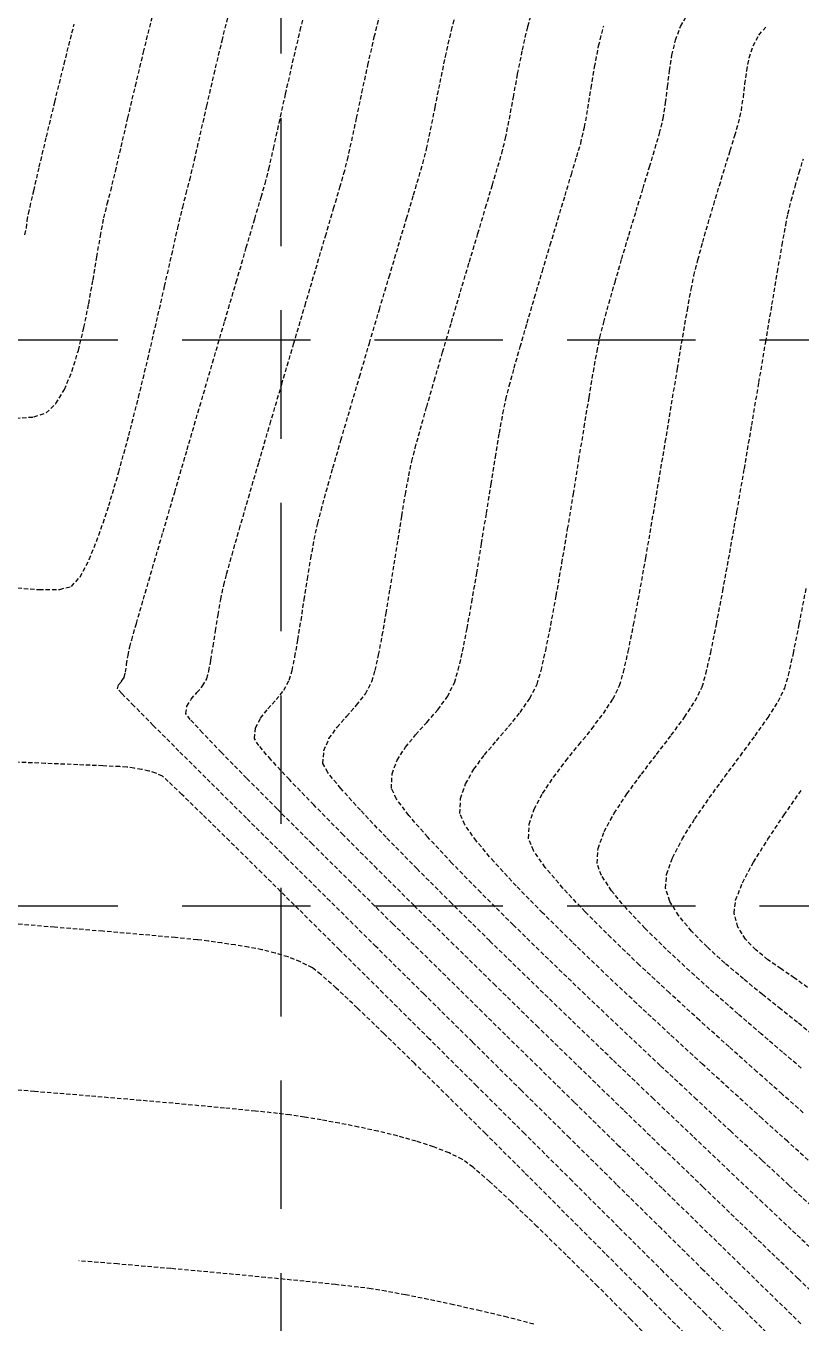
# Model space of a CAD drawing. Header units: inches. Extents: x 7994 to 10114, y 11164 to 12491.
# Drawn here: x 9899.2 to 9944.5, y 11372.9 to 11448.6 of the extents above; entities that cross this region are included whole.
import ezdxf

# ---------------------------------------------------------------- set-up
doc = ezdxf.new("R2010")
doc.units = ezdxf.units.IN
doc.header["$MEASUREMENT"] = 0
doc.linetypes.add('HIDDEN', pattern=[0.375, 0.25, -0.125])
doc.linetypes.add('x4227topo$0$HIDDEN', pattern=[0.375, 0.25, -0.125])
doc.layers.add('CONTOURS', color=43, linetype='x4227topo$0$HIDDEN')
doc.layers.add('GRID', color=254, linetype='HIDDEN')

msp = doc.modelspace()

# ---------------------------------------------------------------- linework, layer by layer
at = {"layer": 'CONTOURS', "color": 43}
for p, q in [((9915.221, 11448.377, 1226), (9915.693, 11450.249, 1226)), ((9910.652, 11447.772, 1227), (9911.142, 11449.739, 1227)), ((9919.548, 11447.997, 1225), (9919.95, 11449.629, 1225)), ((9924.053, 11448.382, 1224), (9924.433, 11449.865, 1224)), ((9928.52, 11448.615, 1223), (9928.885, 11449.91, 1223)), ((9901.423, 11446.414, 1229), (9902.014, 11448.745, 1229)), ((9906.063, 11447.105, 1228), (9906.567, 11449.137, 1228)), ((9937.443, 11448.615, 1221), (9937.865, 11449.352, 1221)), ((9914.775, 11446.489, 1226), (9915.221, 11448.377, 1226)), ((9919.173, 11446.348, 1225), (9919.548, 11447.997, 1225)), ((9923.705, 11446.847, 1224), (9924.053, 11448.382, 1224)), ((9928.202, 11447.237, 1223), (9928.52, 11448.615, 1223)), ((9932.654, 11447.469, 1222), (9932.949, 11448.645, 1222)), ((9937.145, 11447.801, 1221), (9937.443, 11448.615, 1221)), ((9941.678, 11447.47, 1220), (9942.011, 11448.101, 1220)), ((9942.011, 11448.101, 1220), (9942.486, 11448.642, 1220)), ((9910.189, 11445.825, 1227), (9910.652, 11447.772, 1227)), ((9927.922, 11445.835, 1223), (9928.202, 11447.237, 1223)), ((9932.417, 11446.238, 1222), (9932.654, 11447.469, 1222)), ((9936.938, 11446.928, 1221), (9937.145, 11447.801, 1221)), ((9941.453, 11446.769, 1220), (9941.678, 11447.47, 1220)), ((9900.875, 11444.189, 1229), (9901.423, 11446.414, 1229)), ((9905.587, 11445.124, 1228), (9906.063, 11447.105, 1228)), ((9914.362, 11444.659, 1226), (9914.775, 11446.489, 1226)), ((9923.388, 11445.325, 1224), (9923.705, 11446.847, 1224)), ((9936.793, 11446.015, 1221), (9936.938, 11446.928, 1221)), ((9941.306, 11446.019, 1220), (9941.453, 11446.769, 1220)), ((9909.761, 11443.968, 1227), (9910.189, 11445.825, 1227)), ((9918.825, 11444.744, 1225), (9919.173, 11446.348, 1225)), ((9927.671, 11444.469, 1223), (9927.922, 11445.835, 1223)), ((9932.215, 11445.002, 1222), (9932.417, 11446.238, 1222)), ((9936.679, 11445.083, 1221), (9936.793, 11446.015, 1221)), ((9941.201, 11445.242, 1220), (9941.306, 11446.019, 1220)), ((9905.148, 11443.26, 1228), (9905.587, 11445.124, 1228)), ((9923.099, 11443.876, 1224), (9923.388, 11445.325, 1224)), ((9932.027, 11443.813, 1222), (9932.215, 11445.002, 1222)), ((9936.565, 11444.151, 1221), (9936.679, 11445.083, 1221)), ((9941.108, 11444.458, 1220), (9941.201, 11445.242, 1220)), ((9900.387, 11442.156, 1229), (9900.875, 11444.189, 1229)), ((9913.988, 11442.962, 1226), (9914.362, 11444.659, 1226)), ((9918.51, 11443.247, 1225), (9918.825, 11444.744, 1225)), ((9927.438, 11443.199, 1223), (9927.671, 11444.469, 1223)), ((9936.42, 11443.238, 1221), (9936.565, 11444.151, 1221)), ((9940.993, 11443.688, 1220), (9941.108, 11444.458, 1220)), ((9909.375, 11442.272, 1227), (9909.761, 11443.968, 1227)), ((9922.837, 11442.564, 1224), (9923.099, 11443.876, 1224)), ((9931.83, 11442.721, 1222), (9932.027, 11443.813, 1222)), ((9940.823, 11442.952, 1220), (9940.993, 11443.688, 1220)), ((9904.755, 11441.576, 1228), (9905.148, 11443.26, 1228)), ((9913.659, 11441.475, 1226), (9913.988, 11442.962, 1226)), ((9918.227, 11441.919, 1225), (9918.51, 11443.247, 1225)), ((9927.216, 11442.086, 1223), (9927.438, 11443.199, 1223)), ((9931.604, 11441.777, 1222), (9931.83, 11442.721, 1222)), ((9936.213, 11442.365, 1221), (9936.42, 11443.238, 1221)), ((9940.608, 11442.233, 1220), (9940.823, 11442.952, 1220)), ((9899.974, 11440.4, 1229), (9900.387, 11442.156, 1229)), ((9909.04, 11440.805, 1227), (9909.375, 11442.272, 1227)), ((9917.981, 11440.821, 1225), (9918.227, 11441.919, 1225)), ((9922.599, 11441.452, 1224), (9922.837, 11442.564, 1224)), ((9926.994, 11441.189, 1223), (9927.216, 11442.086, 1223)), ((9935.952, 11441.483, 1221), (9936.213, 11442.365, 1221)), ((9940.342, 11441.363, 1220), (9940.608, 11442.233, 1220)), ((9904.418, 11440.138, 1228), (9904.755, 11441.576, 1228)), ((9913.383, 11440.271, 1226), (9913.659, 11441.475, 1226)), ((9922.384, 11440.602, 1224), (9922.599, 11441.452, 1224)), ((9926.768, 11440.426, 1223), (9926.994, 11441.189, 1223)), ((9931.372, 11440.995, 1222), (9931.604, 11441.777, 1222)), ((9935.625, 11440.397, 1221), (9935.952, 11441.483, 1221)), ((9940.039, 11440.378, 1220), (9940.342, 11441.363, 1220)), ((9899.65, 11439.009, 1229), (9899.974, 11440.4, 1229)), ((9908.764, 11439.637, 1227), (9909.04, 11440.805, 1227)), ((9917.774, 11440.014, 1225), (9917.981, 11440.821, 1225)), ((9922.165, 11439.859, 1224), (9922.384, 11440.602, 1224)), ((9926.449, 11439.353, 1223), (9926.768, 11440.426, 1223)), ((9931.063, 11439.96, 1222), (9931.372, 11440.995, 1222)), ((9935.249, 11439.157, 1221), (9935.625, 11440.397, 1221)), ((9939.712, 11439.313, 1220), (9940.039, 11440.378, 1220)), ((9944.369, 11440.066, 1219), (9944.614, 11440.878, 1219)), ((9904.145, 11439.008, 1228), (9904.418, 11440.138, 1228)), ((9908.555, 11438.839, 1227), (9908.764, 11439.637, 1227)), ((9913.165, 11439.426, 1226), (9913.383, 11440.271, 1226)), ((9917.54, 11439.216, 1225), (9917.774, 11440.014, 1225)), ((9921.841, 11438.768, 1224), (9922.165, 11439.859, 1224)), ((9930.691, 11438.725, 1222), (9931.063, 11439.96, 1222)), ((9944.131, 11439.245, 1219), (9944.369, 11440.066, 1219)), ((9899.432, 11438.068, 1229), (9899.65, 11439.009, 1229)), ((9903.945, 11438.251, 1228), (9904.145, 11439.008, 1228)), ((9908.351, 11438.051, 1227), (9908.555, 11438.839, 1227)), ((9912.935, 11438.643, 1226), (9913.165, 11439.426, 1226)), ((9917.172, 11437.971, 1225), (9917.54, 11439.216, 1225)), ((9926.052, 11438.028, 1223), (9926.449, 11439.353, 1223)), ((9934.842, 11437.814, 1221), (9935.249, 11439.157, 1221)), ((9939.377, 11438.205, 1220), (9939.712, 11439.313, 1220)), ((9943.91, 11438.436, 1219), (9944.131, 11439.245, 1219)), ((9899.335, 11437.663, 1229), (9899.432, 11438.068, 1229)), ((9903.744, 11437.421, 1228), (9903.945, 11438.251, 1228)), ((9908.066, 11436.836, 1227), (9908.351, 11438.051, 1227)), ((9912.562, 11437.369, 1226), (9912.935, 11438.643, 1226)), ((9921.429, 11437.385, 1224), (9921.841, 11438.768, 1224)), ((9930.274, 11437.338, 1222), (9930.691, 11438.725, 1222)), ((9939.046, 11437.089, 1220), (9939.377, 11438.205, 1220)), ((9943.717, 11437.665, 1219), (9943.91, 11438.436, 1219)), ((9899.267, 11437.257, 1229), (9899.335, 11437.663, 1229)), ((9903.544, 11436.366, 1228), (9903.744, 11437.421, 1228)), ((9912.068, 11435.684, 1226), (9912.562, 11437.369, 1226)), ((9916.694, 11436.354, 1225), (9917.172, 11437.971, 1225)), ((9920.947, 11435.77, 1224), (9921.429, 11437.385, 1224)), ((9925.597, 11436.506, 1223), (9926.052, 11438.028, 1223)), ((9929.828, 11435.849, 1222), (9930.274, 11437.338, 1222)), ((9934.422, 11436.419, 1221), (9934.842, 11437.814, 1221)), ((9943.583, 11436.998, 1219), (9943.717, 11437.665, 1219)), ((9899.131, 11436.443, 1229), (9899.227, 11436.829, 1229)), ((9899.227, 11436.829, 1229), (9899.267, 11437.257, 1229)), ((9907.711, 11435.267, 1227), (9908.066, 11436.836, 1227)), ((9938.734, 11436.001, 1220), (9939.046, 11437.089, 1220)), ((9943.375, 11435.841, 1219), (9943.583, 11436.998, 1219)), ((9903.336, 11435.142, 1228), (9903.544, 11436.366, 1228)), ((9916.129, 11434.443, 1225), (9916.694, 11436.354, 1225)), ((9920.414, 11433.979, 1224), (9920.947, 11435.77, 1224)), ((9925.1, 11434.844, 1223), (9925.597, 11436.506, 1223)), ((9929.368, 11434.31, 1222), (9929.828, 11435.849, 1222)), ((9934.005, 11435.022, 1221), (9934.422, 11436.419, 1221)), ((9938.454, 11434.975, 1220), (9938.734, 11436.001, 1220)), ((9943.105, 11434.268, 1219), (9943.375, 11435.841, 1219)), ((9903.111, 11433.804, 1228), (9903.336, 11435.142, 1228)), ((9907.293, 11433.418, 1227), (9907.711, 11435.267, 1227)), ((9911.477, 11433.668, 1226), (9912.068, 11435.684, 1226)), ((9933.61, 11433.674, 1221), (9934.005, 11435.022, 1221)), ((9915.5, 11432.314, 1225), (9916.129, 11434.443, 1225)), ((9924.579, 11433.096, 1223), (9925.1, 11434.844, 1223)), ((9928.911, 11432.771, 1222), (9929.368, 11434.31, 1222)), ((9938.222, 11434.049, 1220), (9938.454, 11434.975, 1220)), ((9942.782, 11432.354, 1219), (9943.105, 11434.268, 1219)), ((9902.862, 11432.411, 1228), (9903.111, 11433.804, 1228)), ((9910.812, 11431.4, 1226), (9911.477, 11433.668, 1226)), ((9919.846, 11432.072, 1224), (9920.414, 11433.979, 1224)), ((9933.254, 11432.426, 1221), (9933.61, 11433.674, 1221)), ((9938.059, 11433.256, 1220), (9938.222, 11434.049, 1220)), ((9906.824, 11431.363, 1227), (9907.293, 11433.418, 1227)), ((9924.052, 11431.321, 1223), (9924.579, 11433.096, 1223)), ((9928.472, 11431.28, 1222), (9928.911, 11432.771, 1222)), ((9937.838, 11432.037, 1220), (9938.059, 11433.256, 1220)), ((9902.579, 11431.017, 1228), (9902.862, 11432.411, 1228)), ((9914.83, 11430.043, 1225), (9915.5, 11432.314, 1225)), ((9919.263, 11430.107, 1224), (9919.846, 11432.072, 1224)), ((9932.954, 11431.329, 1221), (9933.254, 11432.426, 1221)), ((9937.567, 11430.462, 1220), (9937.838, 11432.037, 1220)), ((9942.416, 11430.172, 1219), (9942.782, 11432.354, 1219)), ((9906.313, 11429.178, 1227), (9906.824, 11431.363, 1227)), ((9910.097, 11428.959, 1226), (9910.812, 11431.4, 1226)), ((9923.536, 11429.572, 1223), (9924.052, 11431.321, 1223)), ((9928.069, 11429.889, 1222), (9928.472, 11431.28, 1222)), ((9932.728, 11430.433, 1221), (9932.954, 11431.329, 1221)), ((9902.255, 11429.68, 1228), (9902.579, 11431.017, 1228)), ((9914.141, 11427.708, 1225), (9914.83, 11430.043, 1225)), ((9918.682, 11428.14, 1224), (9919.263, 11430.107, 1224)), ((9927.718, 11428.649, 1222), (9928.069, 11429.889, 1222)), ((9932.561, 11429.623, 1221), (9932.728, 11430.433, 1221)), ((9937.257, 11428.604, 1220), (9937.567, 11430.462, 1220)), ((9942.018, 11427.798, 1219), (9942.416, 11430.172, 1219)), ((9901.881, 11428.456, 1228), (9902.255, 11429.68, 1228)), ((9905.769, 11426.936, 1227), (9906.313, 11429.178, 1227)), ((9909.355, 11426.426, 1226), (9910.097, 11428.959, 1226)), ((9923.049, 11427.907, 1223), (9923.536, 11429.572, 1223)), ((9932.347, 11428.435, 1221), (9932.561, 11429.623, 1221)), ((9901.448, 11427.401, 1228), (9901.881, 11428.456, 1228)), ((9927.434, 11427.608, 1222), (9927.718, 11428.649, 1222)), ((9932.095, 11426.939, 1221), (9932.347, 11428.435, 1221)), ((9936.914, 11426.534, 1220), (9937.257, 11428.604, 1220)), ((9913.458, 11425.384, 1225), (9914.141, 11427.708, 1225)), ((9918.122, 11426.232, 1224), (9918.682, 11428.14, 1224)), ((9922.608, 11426.381, 1223), (9923.049, 11427.907, 1223)), ((9927.233, 11426.817, 1222), (9927.434, 11427.608, 1222)), ((9941.599, 11425.305, 1219), (9942.018, 11427.798, 1219)), ((9900.948, 11426.572, 1228), (9901.448, 11427.401, 1228)), ((9905.201, 11424.711, 1227), (9905.769, 11426.936, 1227)), ((9927.061, 11425.989, 1222), (9927.233, 11426.817, 1222)), ((9931.811, 11425.205, 1221), (9932.095, 11426.939, 1221)), ((9899.659, 11425.792, 1228), (9900.373, 11426.025, 1228)), ((9900.373, 11426.025, 1228), (9900.948, 11426.572, 1228)), ((9908.609, 11423.879, 1226), (9909.355, 11426.426, 1226)), ((9917.598, 11424.439, 1224), (9918.122, 11426.232, 1224)), ((9922.231, 11425.051, 1223), (9922.608, 11426.381, 1223)), ((9926.856, 11424.846, 1222), (9927.061, 11425.989, 1222)), ((9936.55, 11424.322, 1220), (9936.914, 11426.534, 1220)), ((9898.6, 11425.729, 1228), (9899.659, 11425.792, 1228)), ((9912.802, 11423.148, 1225), (9913.458, 11425.384, 1225)), ((9931.503, 11423.299, 1221), (9931.811, 11425.205, 1221)), ((9941.168, 11422.769, 1219), (9941.599, 11425.305, 1219)), ((9904.62, 11422.578, 1227), (9905.201, 11424.711, 1227)), ((9917.131, 11422.819, 1224), (9917.598, 11424.439, 1224)), ((9921.935, 11423.972, 1223), (9922.231, 11425.051, 1223)), ((9926.624, 11423.451, 1222), (9926.856, 11424.846, 1222)), ((9907.883, 11421.398, 1226), (9908.609, 11423.879, 1226)), ((9921.739, 11423.201, 1223), (9921.935, 11423.972, 1223)), ((9936.171, 11422.041, 1220), (9936.55, 11424.322, 1220)), ((9912.198, 11421.077, 1225), (9912.802, 11423.148, 1225)), ((9921.561, 11422.356, 1223), (9921.739, 11423.201, 1223)), ((9926.369, 11421.871, 1222), (9926.624, 11423.451, 1222)), ((9931.178, 11421.292, 1221), (9931.503, 11423.299, 1221)), ((9904.036, 11420.611, 1227), (9904.62, 11422.578, 1227)), ((9916.738, 11421.432, 1224), (9917.131, 11422.819, 1224)), ((9921.365, 11421.274, 1223), (9921.561, 11422.356, 1223)), ((9940.736, 11420.263, 1219), (9941.168, 11422.769, 1219)), ((9907.201, 11419.063, 1226), (9907.883, 11421.398, 1226)), ((9916.436, 11420.334, 1224), (9916.738, 11421.432, 1224)), ((9926.098, 11420.168, 1222), (9926.369, 11421.871, 1222)), ((9935.788, 11419.761, 1220), (9936.171, 11422.041, 1220)), ((9911.667, 11419.247, 1225), (9912.198, 11421.077, 1225)), ((9921.153, 11420.013, 1223), (9921.365, 11421.274, 1223)), ((9930.844, 11419.253, 1221), (9931.178, 11421.292, 1221)), ((9903.457, 11418.884, 1227), (9904.036, 11420.611, 1227)), ((9916.244, 11419.585, 1224), (9916.436, 11420.334, 1224)), ((9920.932, 11418.63, 1223), (9921.153, 11420.013, 1223)), ((9925.817, 11418.409, 1222), (9926.098, 11420.168, 1222)), ((9940.314, 11417.861, 1219), (9940.736, 11420.263, 1219)), ((9911.233, 11417.734, 1225), (9911.667, 11419.247, 1225)), ((9916.041, 11418.628, 1224), (9916.244, 11419.585, 1224)), ((9930.508, 11417.249, 1221), (9930.844, 11419.253, 1221)), ((9935.408, 11417.554, 1220), (9935.788, 11419.761, 1220)), ((9902.893, 11417.472, 1227), (9903.457, 11418.884, 1227)), ((9906.585, 11416.953, 1226), (9907.201, 11419.063, 1226)), ((9915.841, 11417.525, 1224), (9916.041, 11418.628, 1224)), ((9920.703, 11417.183, 1223), (9920.932, 11418.63, 1223)), ((9925.531, 11416.657, 1222), (9925.817, 11418.409, 1222)), ((9910.92, 11416.616, 1225), (9911.233, 11417.734, 1225)), ((9939.911, 11415.639, 1219), (9940.314, 11417.861, 1219)), ((9902.354, 11416.449, 1227), (9902.893, 11417.472, 1227)), ((9906.059, 11415.147, 1226), (9906.585, 11416.953, 1226)), ((9915.644, 11416.332, 1224), (9915.841, 11417.525, 1224)), ((9920.471, 11415.727, 1223), (9920.703, 11417.183, 1223)), ((9930.177, 11415.351, 1221), (9930.508, 11417.249, 1221)), ((9935.041, 11415.491, 1220), (9935.408, 11417.554, 1220)), ((9901.85, 11415.888, 1227), (9902.354, 11416.449, 1227)), ((9910.75, 11415.969, 1225), (9910.92, 11416.616, 1225)), ((9915.452, 11415.105, 1224), (9915.644, 11416.332, 1224)), ((9925.246, 11414.976, 1222), (9925.531, 11416.657, 1222)), ((9898.32, 11415.833, 1227), (9899.969, 11415.709, 1227)), ((9899.969, 11415.709, 1227), (9901.169, 11415.721, 1227)), ((9901.169, 11415.721, 1227), (9901.85, 11415.888, 1227)), ((9910.575, 11415.137, 1225), (9910.75, 11415.969, 1225)), ((9920.241, 11414.322, 1223), (9920.471, 11415.727, 1223)), ((9929.859, 11413.626, 1221), (9930.177, 11415.351, 1221)), ((9934.696, 11413.643, 1220), (9935.041, 11415.491, 1220)), ((9939.538, 11413.67, 1219), (9939.911, 11415.639, 1219)), ((9944.379, 11413.685, 1218), (9944.777, 11415.762, 1218)), ((9905.646, 11413.726, 1226), (9906.059, 11415.147, 1226)), ((9910.415, 11414.226, 1225), (9910.575, 11415.137, 1225)), ((9915.265, 11413.9, 1224), (9915.452, 11415.105, 1224)), ((9924.968, 11413.432, 1222), (9925.246, 11414.976, 1222)), ((9910.268, 11413.293, 1225), (9910.415, 11414.226, 1225)), ((9915.083, 11412.773, 1224), (9915.265, 11413.9, 1224)), ((9920.015, 11413.024, 1223), (9920.241, 11414.322, 1223)), ((9905.371, 11412.768, 1226), (9905.646, 11413.726, 1226)), ((9910.13, 11412.396, 1225), (9910.268, 11413.293, 1225)), ((9924.702, 11412.089, 1222), (9924.968, 11413.432, 1222)), ((9929.56, 11412.145, 1221), (9929.859, 11413.626, 1221)), ((9934.381, 11412.083, 1220), (9934.696, 11413.643, 1220)), ((9939.205, 11412.029, 1219), (9939.538, 11413.67, 1219)), ((9944.03, 11411.972, 1218), (9944.379, 11413.685, 1218)), ((9905.159, 11411.863, 1226), (9905.255, 11412.353, 1226)), ((9905.255, 11412.353, 1226), (9905.371, 11412.768, 1226)), ((9910.001, 11411.593, 1225), (9910.13, 11412.396, 1225)), ((9914.908, 11411.78, 1224), (9915.083, 11412.773, 1224)), ((9919.798, 11411.889, 1223), (9920.015, 11413.024, 1223)), ((9905.076, 11411.337, 1226), (9905.159, 11411.863, 1226)), ((9909.877, 11410.942, 1225), (9910.001, 11411.593, 1225)), ((9914.741, 11410.978, 1224), (9914.908, 11411.78, 1224)), ((9919.593, 11410.977, 1223), (9919.798, 11411.889, 1223)), ((9924.454, 11411.011, 1222), (9924.702, 11412.089, 1222)), ((9929.29, 11410.975, 1221), (9929.56, 11412.145, 1221)), ((9934.106, 11410.88, 1220), (9934.381, 11412.083, 1220)), ((9938.923, 11410.79, 1219), (9939.205, 11412.029, 1219)), ((9943.742, 11410.701, 1218), (9944.03, 11411.972, 1218)), ((9904.933, 11410.579, 1226), (9905.002, 11410.876, 1226)), ((9905.002, 11410.876, 1226), (9905.076, 11411.337, 1226)), ((9909.757, 11410.501, 1225), (9909.877, 11410.942, 1225)), ((9914.582, 11410.422, 1224), (9914.741, 11410.978, 1224)), ((9919.406, 11410.343, 1223), (9919.593, 11410.977, 1223)), ((9924.23, 11410.264, 1222), (9924.454, 11411.011, 1222)), ((9929.054, 11410.185, 1221), (9929.29, 11410.975, 1221)), ((9933.878, 11410.106, 1220), (9934.106, 11410.88, 1220)), ((9938.702, 11410.027, 1219), (9938.923, 11410.79, 1219)), ((9904.539, 11409.918, 1226), (9904.607, 11410.149, 1226)), ((9904.607, 11410.149, 1226), (9904.784, 11410.358, 1226)), ((9904.784, 11410.358, 1226), (9904.933, 11410.579, 1226)), ((9909.181, 11409.688, 1225), (9909.515, 11410.079, 1225)), ((9909.515, 11410.079, 1225), (9909.757, 11410.501, 1225)), ((9914.258, 11409.828, 1224), (9914.582, 11410.422, 1224)), ((9919.03, 11409.625, 1223), (9919.406, 11410.343, 1223)), ((9923.818, 11409.452, 1222), (9924.23, 11410.264, 1222)), ((9928.642, 11409.355, 1221), (9929.054, 11410.185, 1221)), ((9933.493, 11409.321, 1220), (9933.878, 11410.106, 1220)), ((9938.294, 11409.203, 1219), (9938.702, 11410.027, 1219)), ((9943.526, 11409.948, 1218), (9943.742, 11410.701, 1218)), ((9904.79, 11409.642, 1226), (9904.539, 11409.918, 1226)), ((9905.502, 11408.913, 1226), (9904.79, 11409.642, 1226)), ((9908.603, 11408.903, 1225), (9908.847, 11409.304, 1225)), ((9908.847, 11409.304, 1225), (9909.181, 11409.688, 1225)), ((9913.326, 11408.74, 1224), (9913.81, 11409.276, 1224)), ((9913.81, 11409.276, 1224), (9914.258, 11409.828, 1224)), ((9918.513, 11408.952, 1223), (9919.03, 11409.625, 1223)), ((9923.258, 11408.686, 1222), (9923.818, 11409.452, 1222)), ((9928.07, 11408.529, 1221), (9928.642, 11409.355, 1221)), ((9932.933, 11408.472, 1220), (9933.493, 11409.321, 1220)), ((9943.146, 11409.173, 1218), (9943.526, 11409.948, 1218)), ((9906.632, 11407.775, 1226), (9905.502, 11408.913, 1226)), ((9908.542, 11408.46, 1225), (9908.603, 11408.903, 1225)), ((9912.895, 11408.198, 1224), (9913.326, 11408.74, 1224)), ((9917.933, 11408.304, 1223), (9918.513, 11408.952, 1223)), ((9922.617, 11407.95, 1222), (9923.258, 11408.686, 1222)), ((9927.397, 11407.704, 1221), (9928.07, 11408.529, 1221)), ((9937.672, 11408.25, 1219), (9938.294, 11409.203, 1219)), ((9942.551, 11408.232, 1218), (9943.146, 11409.173, 1218)), ((9908.134, 11406.274, 1226), (9906.632, 11407.775, 1226)), ((9908.797, 11408.118, 1225), (9908.542, 11408.46, 1225)), ((9909.504, 11407.346, 1225), (9908.797, 11408.118, 1225)), ((9912.605, 11407.627, 1224), (9912.895, 11408.198, 1224)), ((9917.368, 11407.66, 1223), (9917.933, 11408.304, 1223)), ((9921.962, 11407.226, 1222), (9922.617, 11407.95, 1222)), ((9932.253, 11407.575, 1220), (9932.933, 11408.472, 1220)), ((9936.899, 11407.198, 1219), (9937.672, 11408.25, 1219)), ((9941.796, 11407.163, 1218), (9942.551, 11408.232, 1218)), ((9910.615, 11406.189, 1225), (9909.504, 11407.346, 1225)), ((9912.545, 11407.003, 1224), (9912.605, 11407.627, 1224)), ((9912.804, 11406.59, 1224), (9912.545, 11407.003, 1224)), ((9916.598, 11406.301, 1223), (9916.897, 11406.999, 1223)), ((9916.897, 11406.999, 1223), (9917.368, 11407.66, 1223)), ((9921.36, 11406.495, 1222), (9921.962, 11407.226, 1222)), ((9926.682, 11406.878, 1221), (9927.397, 11407.704, 1221)), ((9931.504, 11406.645, 1220), (9932.253, 11407.575, 1220)), ((9936.039, 11406.08, 1219), (9936.899, 11407.198, 1219)), ((9940.935, 11406, 1218), (9941.796, 11407.163, 1218)), ((9909.962, 11404.452, 1226), (9908.134, 11406.274, 1226)), ((9913.499, 11405.777, 1224), (9912.804, 11406.59, 1224)), ((9916.548, 11405.545, 1223), (9916.598, 11406.301, 1223)), ((9920.88, 11405.74, 1222), (9921.36, 11406.495, 1222)), ((9925.984, 11406.047, 1221), (9926.682, 11406.878, 1221)), ((9930.74, 11405.695, 1220), (9931.504, 11406.645, 1220)), ((9900.323, 11405.552, 1227), (9898.071, 11405.645, 1227)), ((9902.219, 11405.473, 1227), (9900.323, 11405.552, 1227)), ((9903.691, 11405.409, 1227), (9902.219, 11405.473, 1227)), ((9912.086, 11404.69, 1225), (9910.615, 11406.189, 1225)), ((9914.583, 11404.608, 1224), (9913.499, 11405.777, 1224)), ((9916.835, 11405.02, 1223), (9916.548, 11405.545, 1223)), ((9920.587, 11404.943, 1222), (9920.88, 11405.74, 1222)), ((9925.363, 11405.21, 1221), (9925.984, 11406.047, 1221)), ((9930.015, 11404.741, 1220), (9930.74, 11405.695, 1220)), ((9935.154, 11404.927, 1219), (9936.039, 11406.08, 1219)), ((9940.025, 11404.779, 1218), (9940.935, 11406, 1218)), ((9904.671, 11405.362, 1227), (9903.691, 11405.409, 1227)), ((9905.092, 11405.334, 1227), (9904.671, 11405.362, 1227)), ((9905.52, 11405.271, 1227), (9905.092, 11405.334, 1227)), ((9905.951, 11405.201, 1227), (9905.52, 11405.271, 1227)), ((9906.375, 11405.108, 1227), (9905.951, 11405.201, 1227)), ((9906.785, 11404.979, 1227), (9906.375, 11405.108, 1227)), ((9907.173, 11404.797, 1227), (9906.785, 11404.979, 1227)), ((9907.507, 11404.499, 1227), (9907.173, 11404.797, 1227)), ((9917.584, 11404.093, 1223), (9916.835, 11405.02, 1223)), ((9920.55, 11404.088, 1222), (9920.587, 11404.943, 1222)), ((9924.878, 11404.363, 1221), (9925.363, 11405.21, 1221)), ((9929.381, 11403.797, 1220), (9930.015, 11404.741, 1220)), ((9934.307, 11403.769, 1219), (9935.154, 11404.927, 1219)), ((9939.118, 11403.537, 1218), (9940.025, 11404.779, 1218)), ((9908.302, 11403.739, 1227), (9907.507, 11404.499, 1227)), ((9912.073, 11402.354, 1226), (9909.962, 11404.452, 1226)), ((9913.869, 11402.895, 1225), (9912.086, 11404.69, 1225)), ((9916.01, 11403.126, 1224), (9914.583, 11404.608, 1224)), ((9918.737, 11402.814, 1223), (9917.584, 11404.093, 1223)), ((9920.839, 11403.477, 1222), (9920.55, 11404.088, 1222)), ((9924.588, 11403.504, 1221), (9924.878, 11404.363, 1221)), ((9943.493, 11402.54, 1217), (9944.508, 11403.992, 1217)), ((9909.51, 11402.564, 1227), (9908.302, 11403.739, 1227)), ((9921.56, 11402.516, 1222), (9920.839, 11403.477, 1222)), ((9924.553, 11402.63, 1221), (9924.588, 11403.504, 1221)), ((9928.891, 11402.878, 1220), (9929.381, 11403.797, 1220)), ((9933.561, 11402.637, 1219), (9934.307, 11403.769, 1219)), ((9938.27, 11402.309, 1218), (9939.118, 11403.537, 1218)), ((9911.082, 11401.021, 1227), (9909.51, 11402.564, 1227)), ((9915.919, 11400.848, 1225), (9913.869, 11402.895, 1225)), ((9917.731, 11401.376, 1224), (9916.01, 11403.126, 1224)), ((9920.24, 11401.234, 1223), (9918.737, 11402.814, 1223)), ((9922.658, 11401.252, 1222), (9921.56, 11402.516, 1222)), ((9924.833, 11401.972, 1221), (9924.553, 11402.63, 1221)), ((9928.598, 11401.998, 1220), (9928.891, 11402.878, 1220)), ((9932.979, 11401.564, 1219), (9933.561, 11402.637, 1219)), ((9942.539, 11401.119, 1217), (9943.493, 11402.54, 1217)), ((9914.42, 11400.025, 1226), (9912.073, 11402.354, 1226)), ((9925.509, 11401.018, 1221), (9924.833, 11401.972, 1221)), ((9928.556, 11401.172, 1220), (9928.598, 11401.998, 1220)), ((9937.536, 11401.131, 1218), (9938.27, 11402.309, 1218)), ((9912.972, 11399.158, 1227), (9911.082, 11401.021, 1227)), ((9919.701, 11399.402, 1224), (9917.731, 11401.376, 1224)), ((9922.036, 11399.403, 1223), (9920.24, 11401.234, 1223)), ((9924.079, 11399.732, 1222), (9922.658, 11401.252, 1222)), ((9926.529, 11399.813, 1221), (9925.509, 11401.018, 1221)), ((9928.848, 11400.456, 1220), (9928.556, 11401.172, 1220)), ((9932.624, 11400.579, 1219), (9932.979, 11401.564, 1219)), ((9936.97, 11400.04, 1218), (9937.536, 11401.131, 1218)), ((9941.707, 11399.782, 1217), (9942.539, 11401.119, 1217)), ((9918.188, 11398.594, 1225), (9915.919, 11400.848, 1225)), ((9929.538, 11399.472, 1220), (9928.848, 11400.456, 1220)), ((9932.559, 11399.715, 1219), (9932.624, 11400.579, 1219)), ((9916.959, 11397.509, 1226), (9914.42, 11400.025, 1226)), ((9921.872, 11397.247, 1224), (9919.701, 11399.402, 1224)), ((9924.07, 11397.371, 1223), (9922.036, 11399.403, 1223)), ((9925.766, 11398.004, 1222), (9924.079, 11399.732, 1222)), ((9927.837, 11398.399, 1221), (9926.529, 11399.813, 1221)), ((9930.563, 11398.266, 1220), (9929.538, 11399.472, 1220)), ((9932.819, 11399.002, 1219), (9932.559, 11399.715, 1219)), ((9936.627, 11399.07, 1218), (9936.97, 11400.04, 1218)), ((9941.06, 11398.581, 1217), (9941.707, 11399.782, 1217)), ((9915.132, 11397.023, 1227), (9912.972, 11399.158, 1227)), ((9933.41, 11398.108, 1219), (9932.819, 11399.002, 1219)), ((9936.562, 11398.257, 1218), (9936.627, 11399.07, 1218)), ((9920.632, 11396.176, 1225), (9918.188, 11398.594, 1225)), ((9927.664, 11396.116, 1222), (9925.766, 11398.004, 1222)), ((9929.38, 11396.821, 1221), (9927.837, 11398.399, 1221)), ((9931.862, 11396.885, 1220), (9930.563, 11398.266, 1220)), ((9934.274, 11397.068, 1219), (9933.41, 11398.108, 1219)), ((9936.809, 11397.492, 1218), (9936.562, 11398.257, 1218)), ((9940.659, 11397.57, 1217), (9941.06, 11398.581, 1217)), ((9919.645, 11394.849, 1226), (9916.959, 11397.509, 1226)), ((9924.197, 11394.956, 1224), (9921.872, 11397.247, 1224)), ((9926.287, 11395.188, 1223), (9924.07, 11397.371, 1223)), ((9937.331, 11396.651, 1218), (9936.809, 11397.492, 1218)), ((9940.565, 11396.8, 1217), (9940.659, 11397.57, 1217)), ((9917.515, 11394.663, 1227), (9915.132, 11397.023, 1227)), ((9931.104, 11395.121, 1221), (9929.38, 11396.821, 1221)), ((9933.371, 11395.376, 1220), (9931.862, 11396.885, 1220)), ((9935.359, 11395.917, 1219), (9934.274, 11397.068, 1219)), ((9938.076, 11395.756, 1218), (9937.331, 11396.651, 1218)), ((9940.795, 11395.991, 1217), (9940.565, 11396.8, 1217)), ((9900.859, 11395.982, 1228), (9897.67, 11396.241, 1228)), ((9903.677, 11395.747, 1228), (9900.859, 11395.982, 1228)), ((9906.053, 11395.541, 1228), (9903.677, 11395.747, 1228)), ((9923.203, 11393.639, 1225), (9920.632, 11396.176, 1225)), ((9929.717, 11394.113, 1222), (9927.664, 11396.116, 1222)), ((9936.608, 11394.691, 1219), (9935.359, 11395.917, 1219)), ((9938.991, 11394.828, 1218), (9938.076, 11395.756, 1218)), ((9941.232, 11395.285, 1217), (9940.795, 11395.991, 1217)), ((9907.919, 11395.372, 1228), (9906.053, 11395.541, 1228)), ((9909.208, 11395.248, 1228), (9907.919, 11395.372, 1228)), ((9909.85, 11395.175, 1228), (9909.208, 11395.248, 1228)), ((9910.631, 11395.06, 1228), (9909.85, 11395.175, 1228)), ((9911.418, 11394.943, 1228), (9910.631, 11395.06, 1228)), ((9912.204, 11394.814, 1228), (9911.418, 11394.943, 1228)), ((9922.433, 11392.091, 1226), (9919.645, 11394.849, 1226)), ((9926.629, 11392.572, 1224), (9924.197, 11394.956, 1224)), ((9928.63, 11392.905, 1223), (9926.287, 11395.188, 1223)), ((9932.954, 11393.343, 1221), (9931.104, 11395.121, 1221)), ((9935.029, 11393.786, 1220), (9933.371, 11395.376, 1220)), ((9941.829, 11394.658, 1217), (9941.232, 11395.285, 1217)), ((9912.985, 11394.661, 1228), (9912.204, 11394.814, 1228)), ((9913.754, 11394.474, 1228), (9912.985, 11394.661, 1228)), ((9914.505, 11394.243, 1228), (9913.754, 11394.474, 1228)), ((9915.233, 11393.956, 1228), (9914.505, 11394.243, 1228)), ((9920.072, 11392.127, 1227), (9917.515, 11394.663, 1227)), ((9931.87, 11392.045, 1222), (9929.717, 11394.113, 1222)), ((9937.967, 11393.426, 1219), (9936.608, 11394.691, 1219)), ((9940.024, 11393.888, 1218), (9938.991, 11394.828, 1218)), ((9942.538, 11394.085, 1217), (9941.829, 11394.658, 1217)), ((9915.932, 11393.605, 1228), (9915.233, 11393.956, 1228)), ((9916.431, 11393.219, 1228), (9915.932, 11393.605, 1228)), ((9925.856, 11391.029, 1225), (9923.203, 11393.639, 1225)), ((9934.876, 11391.531, 1221), (9932.954, 11393.343, 1221)), ((9936.773, 11392.16, 1220), (9935.029, 11393.786, 1220)), ((9939.381, 11392.157, 1219), (9937.967, 11393.426, 1219)), ((9941.122, 11392.956, 1218), (9940.024, 11393.888, 1218)), ((9943.311, 11393.544, 1217), (9942.538, 11394.085, 1217)), ((9944.1, 11393.011, 1217), (9943.311, 11393.544, 1217)), ((9917.322, 11392.422, 1228), (9916.431, 11393.219, 1228)), ((9929.121, 11390.14, 1224), (9926.629, 11392.572, 1224)), ((9931.044, 11390.571, 1223), (9928.63, 11392.905, 1223)), ((9942.232, 11392.054, 1218), (9941.122, 11392.956, 1218)), ((9944.857, 11392.462, 1217), (9944.1, 11393.011, 1217)), ((9918.559, 11391.26, 1228), (9917.322, 11392.422, 1228)), ((9922.757, 11389.461, 1227), (9920.072, 11392.127, 1227)), ((9925.277, 11389.279, 1226), (9922.433, 11392.091, 1226)), ((9934.067, 11389.959, 1222), (9931.87, 11392.045, 1222)), ((9938.542, 11390.547, 1220), (9936.773, 11392.16, 1220)), ((9940.796, 11390.919, 1219), (9939.381, 11392.157, 1219)), ((9943.301, 11391.202, 1218), (9942.232, 11392.054, 1218)), ((9920.096, 11389.781, 1228), (9918.559, 11391.26, 1228)), ((9936.817, 11389.727, 1221), (9934.876, 11391.531, 1221)), ((9944.278, 11390.421, 1218), (9943.301, 11391.202, 1218)), ((9928.545, 11388.389, 1225), (9925.856, 11391.029, 1225)), ((9933.473, 11388.237, 1223), (9931.044, 11390.571, 1223)), ((9940.271, 11388.992, 1220), (9938.542, 11390.547, 1220)), ((9942.156, 11389.748, 1219), (9940.796, 11390.919, 1219)), ((9945.109, 11389.733, 1218), (9944.278, 11390.421, 1218)), ((9921.886, 11388.033, 1228), (9920.096, 11389.781, 1228)), ((9931.626, 11387.704, 1224), (9929.121, 11390.14, 1224)), ((9936.253, 11387.901, 1222), (9934.067, 11389.959, 1222)), ((9938.722, 11387.976, 1221), (9936.817, 11389.727, 1221)), ((9943.406, 11388.679, 1219), (9942.156, 11389.748, 1219)), ((9925.522, 11386.713, 1227), (9922.757, 11389.461, 1227)), ((9928.132, 11386.457, 1226), (9925.277, 11389.279, 1226)), ((9941.9, 11387.541, 1220), (9940.271, 11388.992, 1220)), ((9923.885, 11386.063, 1228), (9921.886, 11388.033, 1228)), ((9931.222, 11385.763, 1225), (9928.545, 11388.389, 1225)), ((9935.863, 11385.952, 1223), (9933.473, 11388.237, 1223)), ((9944.492, 11387.748, 1219), (9943.406, 11388.679, 1219)), ((9934.097, 11385.308, 1224), (9931.626, 11387.704, 1224)), ((9938.372, 11385.92, 1222), (9936.253, 11387.901, 1222)), ((9940.537, 11386.321, 1221), (9938.722, 11387.976, 1221)), ((9943.366, 11386.243, 1220), (9941.9, 11387.541, 1220)), ((9899.695, 11386.383, 1229), (9896.284, 11386.653, 1229)), ((9928.319, 11383.931, 1227), (9925.522, 11386.713, 1227)), ((9902.918, 11386.117, 1229), (9899.695, 11386.383, 1229)), ((9905.886, 11385.862, 1229), (9902.918, 11386.117, 1229)), ((9908.534, 11385.625, 1229), (9905.886, 11385.862, 1229)), ((9926.045, 11383.92, 1228), (9923.885, 11386.063, 1228)), ((9930.954, 11383.669, 1226), (9928.132, 11386.457, 1226)), ((9933.842, 11383.197, 1225), (9931.222, 11385.763, 1225)), ((9938.156, 11383.768, 1223), (9935.863, 11385.952, 1223)), ((9940.369, 11384.063, 1222), (9938.372, 11385.92, 1222)), ((9942.208, 11384.806, 1221), (9940.537, 11386.321, 1221)), ((9944.606, 11385.143, 1220), (9943.366, 11386.243, 1220)), ((9910.796, 11385.415, 1229), (9908.534, 11385.625, 1229)), ((9912.606, 11385.238, 1229), (9910.796, 11385.415, 1229)), ((9913.899, 11385.102, 1229), (9912.606, 11385.238, 1229)), ((9914.608, 11385.015, 1229), (9913.899, 11385.102, 1229)), ((9915.468, 11384.881, 1229), (9914.608, 11385.015, 1229)), ((9936.487, 11382.996, 1224), (9934.097, 11385.308, 1224)), ((9916.447, 11384.718, 1229), (9915.468, 11384.881, 1229)), ((9917.511, 11384.527, 1229), (9916.447, 11384.718, 1229)), ((9918.629, 11384.307, 1229), (9917.511, 11384.527, 1229)), ((9919.769, 11384.059, 1229), (9918.629, 11384.307, 1229)), ((9943.68, 11383.473, 1221), (9942.208, 11384.806, 1221)), ((9920.9, 11383.783, 1229), (9919.769, 11384.059, 1229)), ((9921.989, 11383.481, 1229), (9920.9, 11383.783, 1229)), ((9923.006, 11383.151, 1229), (9921.989, 11383.481, 1229)), ((9928.322, 11381.65, 1228), (9926.045, 11383.92, 1228)), ((9931.101, 11381.163, 1227), (9928.319, 11383.931, 1227)), ((9933.698, 11380.959, 1226), (9930.954, 11383.669, 1226)), ((9940.298, 11381.734, 1223), (9938.156, 11383.768, 1223)), ((9942.188, 11382.376, 1222), (9940.369, 11384.063, 1222)), ((9923.917, 11382.795, 1229), (9923.006, 11383.151, 1229)), ((9924.692, 11382.412, 1229), (9923.917, 11382.795, 1229)), ((9936.359, 11380.735, 1225), (9933.842, 11383.197, 1225)), ((9938.749, 11380.812, 1224), (9936.487, 11382.996, 1224)), ((9944.901, 11382.367, 1221), (9943.68, 11383.473, 1221)), ((9925.315, 11381.956, 1229), (9924.692, 11382.412, 1229)), ((9943.774, 11380.908, 1222), (9942.188, 11382.376, 1222)), ((9926.283, 11381.117, 1229), (9925.315, 11381.956, 1229)), ((9930.667, 11379.302, 1228), (9928.322, 11381.65, 1228)), ((9942.232, 11379.901, 1223), (9940.298, 11381.734, 1223)), ((9927.545, 11379.949, 1229), (9926.283, 11381.117, 1229)), ((9933.82, 11378.455, 1227), (9931.101, 11381.163, 1227)), ((9936.318, 11378.373, 1226), (9933.698, 11380.959, 1226)), ((9938.727, 11378.421, 1225), (9936.359, 11380.735, 1225)), ((9940.835, 11378.799, 1224), (9938.749, 11380.812, 1224)), ((9945.071, 11379.707, 1222), (9943.774, 11380.908, 1222)), ((9929.051, 11378.505, 1229), (9927.545, 11379.949, 1229)), ((9943.904, 11378.318, 1223), (9942.232, 11379.901, 1223)), ((9933.037, 11376.923, 1228), (9930.667, 11379.302, 1228)), ((9930.752, 11376.84, 1229), (9929.051, 11378.505, 1229)), ((9936.429, 11375.857, 1227), (9933.82, 11378.455, 1227)), ((9938.769, 11375.953, 1226), (9936.318, 11378.373, 1226)), ((9940.898, 11376.3, 1225), (9938.727, 11378.421, 1225)), ((9942.7, 11377.003, 1224), (9940.835, 11378.799, 1224)), ((9945.257, 11377.035, 1223), (9943.904, 11378.318, 1223)), ((9932.597, 11375.007, 1229), (9930.752, 11376.84, 1229)), ((9935.384, 11374.561, 1228), (9933.037, 11376.923, 1228)), ((9944.294, 11375.466, 1224), (9942.7, 11377.003, 1224)), ((9904.551, 11376.306, 1230), (9902.279, 11376.491, 1230)), ((9907.664, 11376.036, 1230), (9904.551, 11376.306, 1230)), ((9910.567, 11375.771, 1230), (9907.664, 11376.036, 1230)), ((9941.006, 11373.745, 1226), (9938.769, 11375.953, 1226)), ((9942.828, 11374.416, 1225), (9940.898, 11376.3, 1225)), ((9913.187, 11375.52, 1230), (9910.567, 11375.771, 1230)), ((9915.45, 11375.294, 1230), (9913.187, 11375.52, 1230)), ((9917.284, 11375.101, 1230), (9915.45, 11375.294, 1230)), ((9938.881, 11373.414, 1227), (9936.429, 11375.857, 1227)), ((9945.573, 11374.234, 1224), (9944.294, 11375.466, 1224)), ((9918.613, 11374.952, 1230), (9917.284, 11375.101, 1230)), ((9919.366, 11374.856, 1230), (9918.613, 11374.952, 1230)), ((9920.236, 11374.711, 1230), (9919.366, 11374.856, 1230)), ((9921.368, 11374.501, 1230), (9920.236, 11374.711, 1230)), ((9922.702, 11374.234, 1230), (9921.368, 11374.501, 1230)), ((9934.538, 11373.06, 1229), (9932.597, 11375.007, 1229)), ((9937.663, 11372.263, 1228), (9935.384, 11374.561, 1228)), ((9944.469, 11372.813, 1225), (9942.828, 11374.416, 1225)), ((9924.178, 11373.92, 1230), (9922.702, 11374.234, 1230)), ((9925.737, 11373.569, 1230), (9924.178, 11373.92, 1230)), ((9942.985, 11371.792, 1226), (9941.006, 11373.745, 1226)), ((9927.317, 11373.191, 1230), (9925.737, 11373.569, 1230)), ((9928.86, 11372.794, 1230), (9927.317, 11373.191, 1230)), ((9936.523, 11371.053, 1229), (9934.538, 11373.06, 1229)), ((9941.127, 11371.175, 1227), (9938.881, 11373.414, 1227))]:
    msp.add_line(p, q, dxfattribs=at)
at = {"layer": 'GRID', "color": 253, "linetype": 'HIDDEN', "ltscale": 30}
for p, q in [((9914.094, 12455.774), (9914.094, 11298.003)), ((8029.561, 11430.303), (10080.211, 11430.303)), ((8029.561, 11397.228), (10080.211, 11397.228))]:
    msp.add_line(p, q, dxfattribs=at)

doc.saveas('drawing.dxf')
